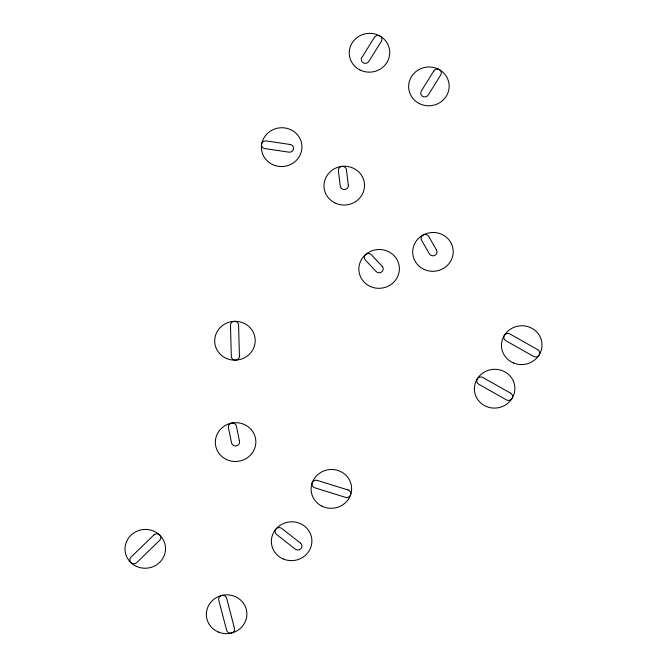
<?xml version="1.0" encoding="UTF-8"?>
<svg xmlns="http://www.w3.org/2000/svg" width="667" height="667" viewBox="0 0 667 667"><rect width="100%" height="100%" fill="white"/><g stroke="black" fill="none" stroke-linecap="round" stroke-linejoin="round"><path stroke-width="1" d="M374.395 37.41L361.881 57.495A4.052 3.877 -6.2 0 0 363.273 62.815A4.052 3.877 -6.2 0 0 368.834 61.431L381.349 41.346A4.052 3.877 -6.2 0 0 379.957 36.035A4.052 3.877 -6.2 0 0 374.395 37.41M433.8 71.01L421.286 91.096A4.052 3.877 -6.2 0 0 422.67 96.407A4.052 3.877 -6.2 0 0 428.231 95.031L440.745 74.937A4.052 3.877 -6.2 0 0 439.361 69.626A4.052 3.877 -6.2 0 0 433.8 71.01M153.844 535.009L130.94 557.203A4.052 3.877 -6.2 0 0 130.949 562.69A4.052 3.877 -6.2 0 0 136.685 562.631L159.58 540.437A4.052 3.877 -6.2 0 0 159.58 534.951A4.052 3.877 -6.2 0 0 153.844 535.009M290.162 144.481L266.158 140.92A4.052 3.877 -6.2 0 0 261.506 144.164A4.052 3.877 -6.2 0 0 264.849 148.591L288.844 152.151A4.052 3.877 -6.2 0 0 293.497 148.908A4.052 3.877 -6.2 0 0 290.162 144.481M348.032 489.962L317.275 480.407A4.052 3.877 -6.2 0 0 312.148 482.908A4.052 3.877 -6.2 0 0 314.707 487.794L345.464 497.349A4.052 3.877 -6.2 0 0 350.592 494.856A4.052 3.877 -6.2 0 0 348.032 489.962M537.735 349.691L509.93 333.967A4.052 3.877 -6.2 0 0 504.369 335.343A4.052 3.877 -6.2 0 0 505.761 340.662L533.558 356.386A4.052 3.877 -6.2 0 0 539.119 355.002A4.052 3.877 -6.2 0 0 537.735 349.691M510.622 393.205L482.816 377.48A4.052 3.877 -6.2 0 0 477.255 378.864A4.052 3.877 -6.2 0 0 478.648 384.175L506.453 399.9A4.052 3.877 -6.2 0 0 512.014 398.524A4.052 3.877 -6.2 0 0 510.622 393.205M300.458 543.105L281.724 528.422A4.052 3.877 -6.2 0 0 276.021 528.989A4.052 3.877 -6.2 0 0 276.555 534.45L295.289 549.133A4.052 3.877 -6.2 0 0 301 548.566A4.052 3.877 -6.2 0 0 300.458 543.105M382.224 266.341L371.436 254.827A4.052 3.877 -6.2 0 0 365.724 254.46A4.052 3.877 -6.2 0 0 365.283 259.938L376.071 271.452A4.052 3.877 -6.2 0 0 381.782 271.819A4.052 3.877 -6.2 0 0 382.224 266.341M436.443 249.975L428.681 236.401A4.052 3.877 -6.2 0 0 423.153 234.992A4.052 3.877 -6.2 0 0 421.636 240.303L429.398 253.877A4.052 3.877 -6.2 0 0 434.926 255.286A4.052 3.877 -6.2 0 0 436.443 249.975M234.484 628.297L226.622 598.241A4.052 3.877 -6.2 0 0 221.711 595.464A4.052 3.877 -6.2 0 0 218.759 600.2L226.622 630.257A4.052 3.877 -6.2 0 0 231.541 633.033A4.052 3.877 -6.2 0 0 234.484 628.297M239.486 441.229L236.343 426.005A4.052 3.877 -6.2 0 0 231.499 423.111A4.052 3.877 -6.2 0 0 228.431 427.78L231.574 442.996A4.052 3.877 -6.2 0 0 236.418 445.889A4.052 3.877 -6.2 0 0 239.486 441.229M348.349 185.226L346.431 169.818A4.052 3.877 -6.2 0 0 341.996 166.383A4.052 3.877 -6.2 0 0 338.369 170.66L340.278 186.076A4.052 3.877 -6.2 0 0 344.714 189.511A4.052 3.877 -6.2 0 0 348.349 185.226M239.411 356.086L238.578 325.046A4.052 3.877 -6.2 0 0 234.392 321.336A4.052 3.877 -6.2 0 0 230.482 325.388L231.307 356.428A4.052 3.877 -6.2 0 0 235.501 360.138A4.052 3.877 -6.2 0 0 239.411 356.086M513.457 362.965A20.277 19.401 -6.2 0 0 541.904 343.013A20.277 19.401 -6.2 0 0 509.88 329.548A20.277 19.401 -6.2 0 0 513.457 362.965M486.343 406.478A20.277 19.401 -6.2 0 0 514.791 386.535A20.277 19.401 -6.2 0 0 482.766 373.07A20.277 19.401 -6.2 0 0 486.343 406.478M136.435 566.375A20.277 19.401 -6.2 0 0 165.474 547.232A20.277 19.401 -6.2 0 0 133.884 532.866A20.277 19.401 -6.2 0 0 136.435 566.375M283.192 558.946A20.277 19.401 -6.2 0 0 311.806 539.219A20.277 19.401 -6.2 0 0 279.898 525.504A20.277 19.401 -6.2 0 0 283.192 558.946M226.547 459.53A20.277 19.401 -6.2 0 0 255.82 440.72A20.277 19.401 -6.2 0 0 224.412 425.996A20.277 19.401 -6.2 0 0 226.547 459.53M226.588 358.496A20.277 19.401 -6.2 0 0 255.111 338.636A20.277 19.401 -6.2 0 0 223.128 325.071A20.277 19.401 -6.2 0 0 226.588 358.496M321.853 506.103A20.277 19.401 -6.2 0 0 351.626 488.019A20.277 19.401 -6.2 0 0 320.635 472.519A20.277 19.401 -6.2 0 0 321.853 506.103M218.334 632.033A20.277 19.401 -6.2 0 0 246.782 612.089A20.277 19.401 -6.2 0 0 214.757 598.624A20.277 19.401 -6.2 0 0 218.334 632.033M359.947 69.952A20.277 19.401 -6.2 0 0 389.753 51.934A20.277 19.401 -6.2 0 0 358.804 36.36A20.277 19.401 -6.2 0 0 359.947 69.952M419.335 103.585A20.277 19.401 -6.2 0 0 449.149 85.568A20.277 19.401 -6.2 0 0 418.192 70.002A20.277 19.401 -6.2 0 0 419.335 103.585M272.403 164.491A20.277 19.401 -6.2 0 0 301.909 146.015A20.277 19.401 -6.2 0 0 270.694 130.924A20.277 19.401 -6.2 0 0 272.403 164.491M334.892 202.943A20.277 19.401 -6.2 0 0 364.499 184.617A20.277 19.401 -6.2 0 0 333.367 169.368A20.277 19.401 -6.2 0 0 334.892 202.943M370.46 286.543A20.277 19.401 -6.2 0 0 399.308 267.125A20.277 19.401 -6.2 0 0 367.567 253.06A20.277 19.401 -6.2 0 0 370.46 286.543M424.254 269.501A20.277 19.401 -6.2 0 0 453.16 250.158A20.277 19.401 -6.2 0 0 421.452 236.018A20.277 19.401 -6.2 0 0 424.254 269.501"/></g></svg>
